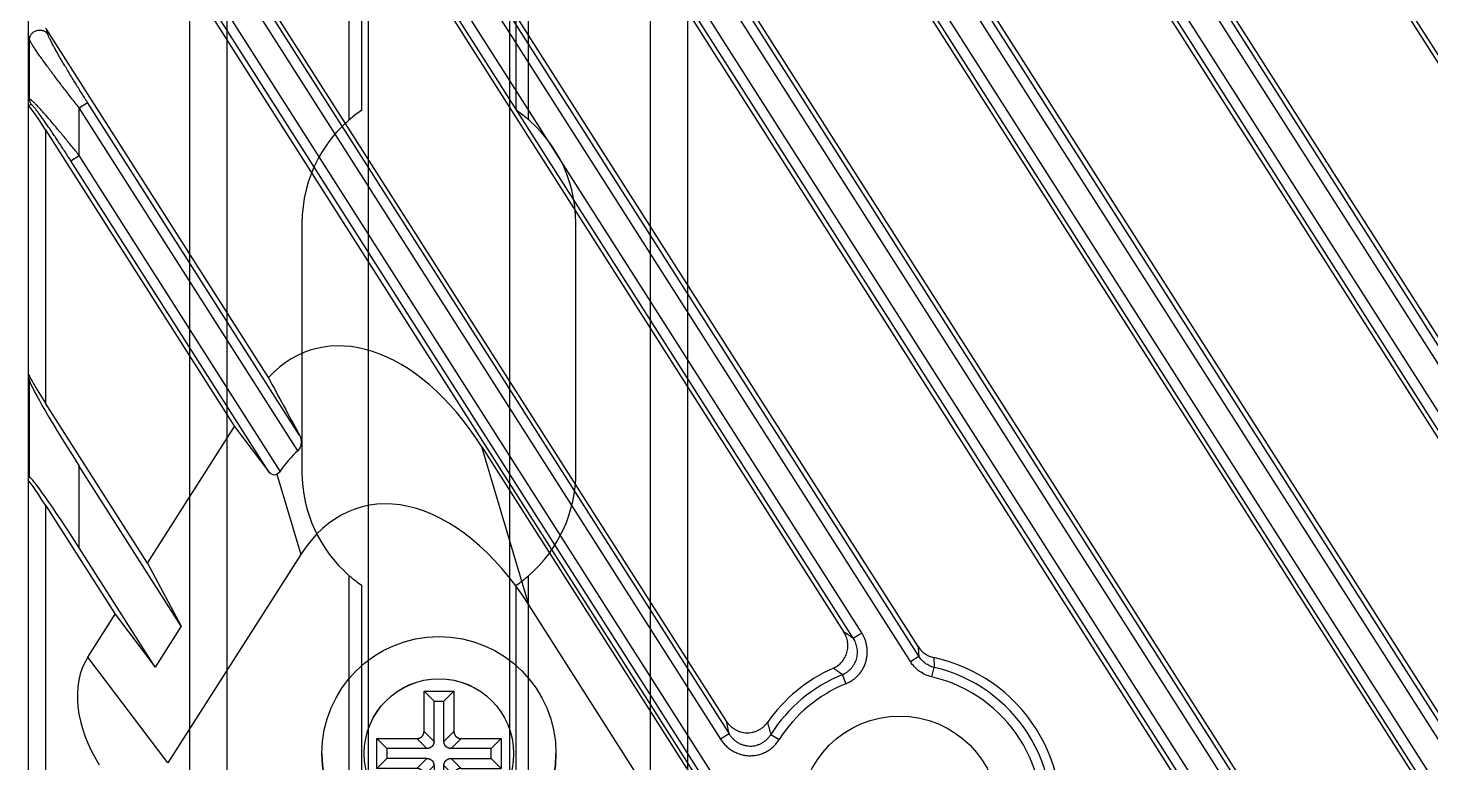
# Model space of a CAD drawing. Header units: millimetres. Extents: x 620 to 19791, y 2539 to 6969.
# Drawn here: x 14027 to 14083.3, y 4838.7 to 4868.2 of the extents above; entities that cross this region are included whole.
import ezdxf

# ---------------------------------------------------------------- set-up
doc = ezdxf.new("R2010")
doc.units = ezdxf.units.MM
doc.layers.add('02___PRT_ALL_AXES', color=7, linetype='Continuous')
doc.layers.add('1轮廓线', color=7, linetype='Continuous', lineweight=25)

# ---------------------------------------------------------------- blocks, each defined once
blk = doc.blocks.new('DTGFH')
at = {"color": 7, "linetype": 'Continuous'}
for p, q in [((8801.048, 4441.2), (8801.048, 4104.2)), ((8801.748, 4246.702), (8892.405, 4104.4)), ((8891.901, 4105.537), (8802.764, 4245.456)), ((8885.409, 4104.4), (8806.131, 4228.842)), ((8884.19, 4105.966), (8807.745, 4225.96)), ((8883.854, 4105.752), (8807.409, 4225.746)), ((8805.883, 4225.137), (8882.8, 4104.4)), ((8882.297, 4105.537), (8807.073, 4223.616)), ((8882.633, 4105.752), (8807.409, 4223.83)), ((8875.805, 4104.4), (8806.131, 4213.767)), ((8874.25, 4105.752), (8807.409, 4210.671)), ((8874.586, 4105.966), (8807.745, 4210.885)), ((8805.883, 4210.062), (8873.196, 4104.4)), ((8872.693, 4105.537), (8807.073, 4208.54)), ((8873.029, 4105.752), (8807.409, 4208.755)), ((8866.201, 4104.4), (8806.131, 4198.691)), ((8805.459, 4195.652), (8863.592, 4104.4)), ((8864.646, 4105.752), (8807.409, 4195.595)), ((8864.982, 4105.966), (8807.745, 4195.809)), ((8863.425, 4105.752), (8807.409, 4193.679)), ((8863.089, 4105.537), (8807.073, 4193.465)), ((8836.786, 4135.497), (8801.783, 4190.441)), ((8836.814, 4135.105), (8803.436, 4187.498)), ((8836.478, 4134.891), (8803.1, 4187.284)), ((8801.748, 4186.4), (8833.81, 4136.074)), ((8834.524, 4136.042), (8803.1, 4185.368)), ((8834.188, 4135.827), (8802.764, 4185.154)), ((8829.09, 4132.502), (8801.783, 4175.365)), ((8803.436, 4172.423), (8829.197, 4131.987)), ((8803.1, 4172.209), (8828.861, 4131.773)), ((8844.384, 4104.4), (8801.748, 4171.325)), ((8802.764, 4170.079), (8843.881, 4105.537)), ((8803.1, 4170.293), (8844.217, 4105.752)), ((8801.107, 4159.873), (8801.048, 4160.076)), ((8801.107, 4157.482), (8801.107, 4159.873)), ((8801.842, 4160.087), (8801.783, 4160.29)), ((8810.697, 4146.297), (8801.783, 4160.29)), ((8801.107, 4157.482), (8801.048, 4157.464)), ((8801.061, 4157.236), (8801.17, 4157.268)), ((8803.1, 4157.134), (8803.436, 4157.348)), ((8803.1, 4155.218), (8803.1, 4157.134)), ((8811.875, 4143.359), (8803.1, 4157.134)), ((8811.94, 4143.999), (8803.436, 4157.348)), ((8801.748, 4156.25), (8801.748, 4145.269)), ((8801.748, 4156.25), (8809.343, 4144.328)), ((8802.764, 4155.003), (8803.1, 4155.218)), ((8810.72, 4142.515), (8802.764, 4155.003)), ((8811.175, 4142.543), (8803.1, 4155.218)), ((8801.048, 4146.368), (8801.107, 4146.165)), ((8801.107, 4142.29), (8801.107, 4146.165)), ((8805.845, 4138.838), (8801.748, 4145.269)), ((8805.845, 4138.838), (8809.343, 4144.328)), ((8809.343, 4144.328), (8810.72, 4142.515)), ((8819.275, 4143.51), (8833.826, 4120.67)), ((8821.161, 4137.164), (8819.275, 4143.51)), ((8807.198, 4136.308), (8803.1, 4142.74)), ((8803.1, 4139.46), (8803.1, 4142.74)), ((8811.043, 4142.42), (8812.001, 4139.195)), ((8801.048, 4142.273), (8801.107, 4142.29)), ((8801.748, 4141.174), (8804.541, 4136.79)), ((8801.748, 4141.174), (8801.748, 4129.474)), ((8806.153, 4134.667), (8803.1, 4139.46)), ((8812.001, 4139.195), (8806.666, 4130.82)), ((8805.845, 4138.838), (8807.198, 4136.308)), ((8803.443, 4135.066), (8804.541, 4136.79)), ((8804.541, 4136.79), (8806.153, 4134.667)), ((8831.953, 4120.223), (8821.161, 4137.164)), ((8807.198, 4136.308), (8806.153, 4134.667)), ((8834.188, 4135.827), (8834.524, 4136.042)), ((8806.666, 4130.82), (8803.443, 4135.066)), ((8836.478, 4134.891), (8836.814, 4135.105)), ((8837.344, 4134.275), (8837.433, 4134.659)), ((8837.419, 4135.054), (8837.433, 4134.659)), ((8833.741, 4134.366), (8833.89, 4134.001)), ((8829.197, 4131.987), (8828.861, 4131.773)), ((8830.876, 4131.966), (8831.209, 4131.756))]:
    blk.add_line(p, q, dxfattribs=at)
for centre, radius in [((8817.548, 4131.2), 3), ((8836.048, 4128.7), 4)]:
    blk.add_circle(centre, radius, dxfattribs=at)
for centre, radius, start, end in [((8801.509, 4157.483), 0.402, 180.1282, 212.3718), ((8803.212, 4088.722), 56.378, 56.6713, 57.1308), ((8969.978, 4144.907), 133.524, 184.04112, 184.20977), ((8836.048, 4128.7), 6.5, 114.1626, 144.7775), ((8813.909, 4108.266), 32.78, 52.7708, 53.5427), ((8836.048, 4128.7), 6.5, 347.1762, 77.8238), ((8836.048, 4128.7), 6.117, 348.0813, 76.9187), ((8836.048, 4128.7), 6.117, 112.1573, 147.7289), ((8836.048, 4128.7), 5.724, 112.1573, 147.7289), ((8836.048, 4128.7), 5.724, 348.0813, 76.9187), ((8867.324, 4140.169), 38.996, 191.338, 192.1117), ((8857.13, 4139.705), 27.371, 195.3731, 196.4236)]:
    blk.add_arc(centre, radius, start, end, dxfattribs=at)
for centre, major_axis, ratio, start_param, end_param in [((8801.45, 4160.065), (-0.117, 0.402), 0.954439, -1.274405, -1.134443), ((8801.748, 4156.136), (-0.698, 1.104), 0.046753, -1.496981, -0.118001), ((8815.294, 4137.876), (-2.835, 9.544), 0.602666, -1.127854, 0.341339), ((8801.748, 4145.383), (-0.698, 1.104), 0.046753, 0.073815, 1.644612), ((8803.1, 4143.066), (-1.995, 3.155), 0.046753, 0.161082, 1.644612), ((8814.411, 4140.85), (-13.636, 24.957), 0.023371, 1.337982, 1.431485), ((8816.237, 4134.703), (-2.835, 9.544), 0.602666, 0.29007, 0.4519), ((8810.935, 4142.918), (0, 0.526), 0.63707, -3.839724, -2.813643), ((8801.748, 4141.06), (-0.698, 1.104), 0.046753, -1.496981, 0.073815), ((8803.1, 4139.134), (-1.995, 3.155), 0.046753, -1.496981, -0.013451), ((8817.179, 4131.53), (-2.835, 9.544), 0.602666, -1.127854, 0.481922), ((8806.599, 4132.125), (-2.652, 3.493), 0.684108, 0.247768, 1.451017)]:
    blk.add_ellipse(centre, major_axis=major_axis, ratio=ratio, start_param=start_param, end_param=end_param, dxfattribs=at)
for points, knots in [([(8801.107, 4159.873), (8801.108, 4159.894), (8801.112, 4159.935), (8801.129, 4159.994), (8801.155, 4160.051), (8801.19, 4160.103), (8801.233, 4160.149), (8801.283, 4160.188), (8801.339, 4160.219), (8801.399, 4160.241), (8801.461, 4160.255), (8801.525, 4160.258), (8801.588, 4160.252), (8801.649, 4160.236), (8801.706, 4160.211), (8801.759, 4160.178), (8801.805, 4160.136), (8801.831, 4160.104), (8801.842, 4160.087)], [0, 0, 0, 0, 0.061113, 0.122614, 0.184534, 0.246921, 0.309743, 0.372936, 0.436398, 0.5, 0.563602, 0.627064, 0.690257, 0.753079, 0.815466, 0.877386, 0.938887, 1, 1, 1, 1]), ([(8803.1, 4157.134), (8802.993, 4157.267), (8802.783, 4157.534), (8802.473, 4157.933), (8802.221, 4158.263), (8802.025, 4158.523), (8801.885, 4158.713), (8801.749, 4158.898), (8801.62, 4159.076), (8801.5, 4159.247), (8801.389, 4159.407), (8801.305, 4159.532), (8801.245, 4159.625), (8801.206, 4159.687), (8801.173, 4159.744), (8801.145, 4159.794), (8801.126, 4159.831), (8801.114, 4159.856), (8801.109, 4159.868), (8801.107, 4159.873)], [0, 0, 0, 0, 0.151037, 0.300586, 0.447016, 0.518439, 0.588237, 0.655992, 0.721178, 0.783101, 0.840848, 0.893205, 0.916879, 0.938573, 0.958018, 0.974928, 0.989013, 0.994909, 1, 1, 1, 1]), ([(8803.436, 4157.348), (8803.353, 4157.477), (8803.19, 4157.736), (8802.949, 4158.123), (8802.753, 4158.444), (8802.6, 4158.698), (8802.489, 4158.885), (8802.381, 4159.068), (8802.277, 4159.247), (8802.178, 4159.42), (8802.087, 4159.585), (8802.016, 4159.716), (8801.965, 4159.815), (8801.931, 4159.882), (8801.901, 4159.944), (8801.876, 4159.999), (8801.858, 4160.04), (8801.848, 4160.069), (8801.844, 4160.081), (8801.842, 4160.087)], [0, 0, 0, 0, 0.145071, 0.289149, 0.431131, 0.500908, 0.569567, 0.636803, 0.702211, 0.76523, 0.825074, 0.880596, 0.906233, 0.930094, 0.951832, 0.971044, 0.987264, 0.994099, 1, 1, 1, 1]), ([(8801.048, 4157.234), (8801.048, 4157.235), (8801.048, 4157.237), (8801.049, 4157.239), (8801.05, 4157.24), (8801.052, 4157.24), (8801.054, 4157.24), (8801.056, 4157.239), (8801.058, 4157.238), (8801.06, 4157.237), (8801.061, 4157.236)], [0, 0, 0, 0, 0.134285, 0.239811, 0.32531, 0.408071, 0.508221, 0.637767, 0.801257, 1, 1, 1, 1]), ([(8803.1, 4155.218), (8803, 4155.343), (8802.849, 4155.53), (8802.648, 4155.778), (8802.498, 4155.962), (8802.348, 4156.142), (8802.2, 4156.32), (8802.054, 4156.492), (8801.911, 4156.66), (8801.772, 4156.819), (8801.639, 4156.97), (8801.532, 4157.088), (8801.451, 4157.176), (8801.394, 4157.235), (8801.341, 4157.29), (8801.292, 4157.339), (8801.247, 4157.382), (8801.207, 4157.418), (8801.178, 4157.443), (8801.157, 4157.459), (8801.143, 4157.468), (8801.132, 4157.475), (8801.122, 4157.479), (8801.114, 4157.482), (8801.109, 4157.482), (8801.107, 4157.482)], [0, 0, 0, 0, 0.159125, 0.238223, 0.316727, 0.394381, 0.470878, 0.545834, 0.61877, 0.689065, 0.755896, 0.818173, 0.847169, 0.874456, 0.899785, 0.922889, 0.943475, 0.96125, 0.975933, 0.982041, 0.987297, 0.991693, 0.995234, 0.997964, 1, 1, 1, 1]), ([(8802.764, 4155.003), (8802.688, 4155.123), (8802.573, 4155.302), (8802.419, 4155.538), (8802.304, 4155.715), (8802.189, 4155.889), (8802.074, 4156.061), (8801.96, 4156.23), (8801.848, 4156.395), (8801.737, 4156.555), (8801.63, 4156.708), (8801.542, 4156.83), (8801.474, 4156.922), (8801.426, 4156.986), (8801.38, 4157.046), (8801.337, 4157.101), (8801.297, 4157.149), (8801.266, 4157.185), (8801.244, 4157.21), (8801.229, 4157.226), (8801.215, 4157.239), (8801.203, 4157.25), (8801.192, 4157.259), (8801.184, 4157.264), (8801.179, 4157.266), (8801.175, 4157.268), (8801.172, 4157.268), (8801.17, 4157.268)], [0, 0, 0, 0, 0.153079, 0.229318, 0.305164, 0.380451, 0.454965, 0.528436, 0.600519, 0.670738, 0.738434, 0.802663, 0.833068, 0.862042, 0.889307, 0.914531, 0.937321, 0.957232, 0.96596, 0.973791, 0.980669, 0.986547, 0.991394, 0.995199, 0.996723, 0.998012, 1, 1, 1, 1]), ([(8811.94, 4143.999), (8811.964, 4143.954), (8812.004, 4143.853), (8812.019, 4143.717), (8812.008, 4143.604), (8811.983, 4143.517), (8811.94, 4143.432), (8811.899, 4143.382), (8811.875, 4143.359)], [0, 0, 0, 0, 0.227078, 0.464087, 0.589087, 0.719873, 0.857282, 1, 1, 1, 1]), ([(8811.175, 4142.543), (8811.157, 4142.517), (8811.118, 4142.47), (8811.069, 4142.434), (8811.043, 4142.42)], [0, 0, 0, 0, 0.513569, 1, 1, 1, 1]), ([(8833.388, 4134.631), (8833.453, 4134.66), (8833.576, 4134.732), (8833.734, 4134.878), (8833.857, 4135.054), (8833.938, 4135.253), (8833.975, 4135.464), (8833.966, 4135.679), (8833.912, 4135.886), (8833.848, 4136.014), (8833.81, 4136.074)], [0, 0, 0, 0, 0.125002, 0.249996, 0.374989, 0.499982, 0.624978, 0.749979, 0.874984, 1, 1, 1, 1]), ([(8833.741, 4134.366), (8833.775, 4134.379), (8833.841, 4134.41), (8833.935, 4134.467), (8834.022, 4134.534), (8834.101, 4134.61), (8834.17, 4134.695), (8834.23, 4134.787), (8834.279, 4134.885), (8834.316, 4134.988), (8834.341, 4135.095), (8834.355, 4135.204), (8834.356, 4135.313), (8834.341, 4135.459), (8834.294, 4135.636), (8834.228, 4135.766), (8834.188, 4135.827)], [0, 0, 0, 0, 0.062516, 0.125059, 0.18761, 0.250176, 0.312748, 0.375323, 0.437895, 0.500458, 0.56301, 0.625545, 0.688062, 0.750558, 0.875309, 1, 1, 1, 1]), ([(8833.89, 4134.001), (8833.937, 4134.02), (8834.029, 4134.064), (8834.159, 4134.144), (8834.279, 4134.237), (8834.389, 4134.344), (8834.486, 4134.462), (8834.569, 4134.59), (8834.637, 4134.727), (8834.69, 4134.87), (8834.727, 4135.018), (8834.747, 4135.17), (8834.751, 4135.322), (8834.737, 4135.474), (8834.708, 4135.624), (8834.662, 4135.77), (8834.602, 4135.91), (8834.552, 4135.999), (8834.524, 4136.042)], [0, 0, 0, 0, 0.062496, 0.125, 0.187497, 0.249996, 0.312495, 0.374993, 0.437492, 0.499991, 0.56249, 0.624989, 0.687489, 0.749989, 0.81249, 0.874989, 0.9375, 1, 1, 1, 1]), ([(8836.786, 4135.497), (8836.821, 4135.442), (8836.903, 4135.337), (8837.054, 4135.207), (8837.228, 4135.109), (8837.355, 4135.068), (8837.419, 4135.054)], [0, 0, 0, 0, 0.250015, 0.500013, 0.750005, 1, 1, 1, 1]), ([(8837.433, 4134.659), (8837.37, 4134.674), (8837.245, 4134.717), (8837.076, 4134.816), (8836.929, 4134.946), (8836.849, 4135.05), (8836.814, 4135.105)], [0, 0, 0, 0, 0.250152, 0.500188, 0.750122, 1, 1, 1, 1]), ([(8837.344, 4134.275), (8837.255, 4134.296), (8837.082, 4134.354), (8836.845, 4134.491), (8836.639, 4134.671), (8836.527, 4134.815), (8836.478, 4134.891)], [0, 0, 0, 0, 0.249994, 0.49997, 0.749958, 1, 1, 1, 1]), ([(8829.09, 4132.502), (8829.111, 4132.468), (8829.159, 4132.402), (8829.242, 4132.312), (8829.334, 4132.232), (8829.436, 4132.165), (8829.545, 4132.109), (8829.66, 4132.068), (8829.779, 4132.041), (8829.901, 4132.029), (8830.023, 4132.032), (8830.144, 4132.05), (8830.261, 4132.084), (8830.374, 4132.131), (8830.479, 4132.193), (8830.577, 4132.267), (8830.664, 4132.352), (8830.715, 4132.416), (8830.738, 4132.449)], [0, 0, 0, 0, 0.062496, 0.125005, 0.187502, 0.250003, 0.312503, 0.375004, 0.437504, 0.500003, 0.562502, 0.625002, 0.687501, 0.75, 0.8125, 0.874996, 0.937504, 1, 1, 1, 1]), ([(8828.861, 4131.773), (8828.892, 4131.723), (8828.961, 4131.629), (8829.08, 4131.5), (8829.214, 4131.386), (8829.361, 4131.29), (8829.519, 4131.213), (8829.685, 4131.156), (8829.857, 4131.12), (8830.032, 4131.107), (8830.207, 4131.116), (8830.38, 4131.148), (8830.548, 4131.201), (8830.706, 4131.276), (8830.855, 4131.371), (8830.99, 4131.483), (8831.109, 4131.612), (8831.178, 4131.707), (8831.209, 4131.756)], [0, 0, 0, 0, 0.062501, 0.125004, 0.187504, 0.250005, 0.312504, 0.375003, 0.437502, 0.5, 0.562497, 0.624995, 0.687493, 0.749992, 0.812491, 0.874991, 0.937497, 1, 1, 1, 1]), ([(8829.197, 4131.987), (8829.219, 4131.951), (8829.268, 4131.883), (8829.352, 4131.789), (8829.447, 4131.706), (8829.551, 4131.635), (8829.664, 4131.578), (8829.783, 4131.535), (8829.906, 4131.507), (8830.032, 4131.496), (8830.159, 4131.502), (8830.283, 4131.524), (8830.404, 4131.563), (8830.518, 4131.617), (8830.624, 4131.686), (8830.72, 4131.768), (8830.805, 4131.862), (8830.854, 4131.931), (8830.876, 4131.966)], [0, 0, 0, 0, 0.06236, 0.124747, 0.187159, 0.249602, 0.312077, 0.374583, 0.437117, 0.499674, 0.562246, 0.624826, 0.687404, 0.74997, 0.812518, 0.87504, 0.937538, 1, 1, 1, 1])]:
    blk.add_open_spline(points, degree=3, knots=knots, dxfattribs=at)
blk = doc.blocks.new('*U116')
blk.add_blockref('DTGFH', (-9101.048, -4276.2))
blk = doc.blocks.new('*U117')
at = {"color": 0, "linetype": 'ByBlock', "lineweight": -2, "transparency": 16777216}
blk.add_blockref('*U116', (0, 1012.5), dxfattribs=at)
blk = doc.blocks.new('rygj')
at = {"color": 114, "linetype": 'Continuous', "true_color": 0x139b48}
for p, q in [((4442.055, 3171.646), (5101.055, 3171.646)), ((4442.055, 3170.146), (5101.055, 3170.146)), ((4490.855, 3167.146), (4480.855, 3167.146)), ((4495.013, 3165.246), (5068.697, 3165.246)), ((4495.398, 3164.746), (5068.312, 3164.746)), ((4495.398, 3158.546), (5068.312, 3158.546)), ((4495.013, 3158.046), (5068.697, 3158.046)), ((4480.855, 3156.146), (4490.855, 3156.146)), ((4442.055, 3153.146), (5101.055, 3153.146)), ((4442.055, 3151.646), (5101.055, 3151.646))]:
    blk.add_line(p, q, dxfattribs=at)
for centre, start, end in [((4480.855, 3161.646), 90, 139.1148), ((4490.855, 3161.646), 34.3077, 90), ((4490.855, 3161.646), 270, 325.6923), ((4480.855, 3161.646), 220.8852, 270)]:
    blk.add_arc(centre, 5.5, start, end, dxfattribs=at)
at = {"layer": '02___PRT_ALL_AXES', "color": 114, "linetype": 'Continuous', "true_color": 0x139b48}
for p, q in [((4464.013, 3165.246), (4476.697, 3165.246)), ((4464.398, 3164.746), (4476.312, 3164.746)), ((5068.145, 3164.485), (4464.566, 3164.485)), ((5068.145, 3158.807), (4464.566, 3158.807)), ((4464.398, 3158.546), (4476.312, 3158.546)), ((4464.013, 3158.046), (4476.697, 3158.046))]:
    blk.add_line(p, q, dxfattribs=at)
for start, end in [(139.1148, 145.6923), (214.3077, 220.8852)]:
    blk.add_arc((4480.855, 3161.646), 5.5, start, end, dxfattribs=at)
blk = doc.blocks.new('ETDHFN')
at = {"layer": '1轮廓线', "linetype": 'Continuous', "lineweight": 25}
for p, q in [((8841.41, 4025.552), (8841.812, 4025.15)), ((8841.41, 4023.942), (8841.41, 4025.552)), ((8841.41, 4025.552), (8842.61, 4025.552)), ((8842.61, 4025.552), (8842.208, 4025.15)), ((8842.61, 4025.552), (8842.61, 4023.942)), ((8841.812, 4025.15), (8842.208, 4025.15)), ((8841.812, 4023.54), (8841.812, 4025.15)), ((8842.208, 4023.54), (8842.208, 4025.15)), ((8839.51, 4023.652), (8839.912, 4023.25)), ((8839.51, 4022.452), (8839.51, 4023.652)), ((8839.51, 4023.652), (8841.12, 4023.652)), ((8842.9, 4023.652), (8844.51, 4023.652)), ((8844.51, 4023.652), (8844.108, 4023.25)), ((8844.51, 4023.652), (8844.51, 4022.452)), ((8839.912, 4023.25), (8839.912, 4022.854)), ((8841.522, 4023.25), (8839.912, 4023.25)), ((8844.108, 4023.25), (8842.498, 4023.25)), ((8844.108, 4022.854), (8844.108, 4023.25)), ((8839.51, 4022.452), (8839.912, 4022.854)), ((8841.12, 4022.452), (8839.51, 4022.452)), ((8841.522, 4022.854), (8839.912, 4022.854)), ((8841.812, 4022.564), (8841.812, 4020.954)), ((8842.208, 4020.954), (8842.208, 4022.564)), ((8842.498, 4022.854), (8844.108, 4022.854)), ((8842.9, 4022.452), (8844.51, 4022.452)), ((8844.51, 4022.452), (8844.108, 4022.854)), ((8841.41, 4020.552), (8841.41, 4022.162)), ((8842.61, 4022.162), (8842.61, 4020.552)), ((8841.41, 4020.552), (8841.812, 4020.954)), ((8841.812, 4020.954), (8842.208, 4020.954)), ((8842.61, 4020.552), (8842.208, 4020.954)), ((8842.61, 4020.552), (8841.41, 4020.552))]:
    blk.add_line(p, q, dxfattribs=at)
at = {"layer": '1轮廓线', "linetype": 'Continuous', "lineweight": 13}
for p, q in [((8841.12, 4023.652), (8841.522, 4023.25)), ((8841.41, 4023.942), (8841.812, 4023.54)), ((8842.61, 4023.942), (8842.208, 4023.54)), ((8842.9, 4023.652), (8842.498, 4023.25)), ((8841.12, 4022.452), (8841.522, 4022.854)), ((8841.41, 4022.162), (8841.812, 4022.564)), ((8842.61, 4022.162), (8842.208, 4022.564)), ((8842.9, 4022.452), (8842.498, 4022.854))]:
    blk.add_line(p, q, dxfattribs=at)
at = {"layer": '1轮廓线', "linetype": 'Continuous', "lineweight": 25}
for radius in [4.7, 3]:
    blk.add_circle((8842.01, 4023.052), radius, dxfattribs=at)
blk.add_arc((8842.01, 4023.052), 4.7, 180, 0, dxfattribs=at)
for points in [[(8841.12, 4023.652), (8841.184, 4023.652), (8841.24, 4023.677), (8841.288, 4023.698), (8841.326, 4023.736), (8841.362, 4023.772), (8841.385, 4023.822), (8841.41, 4023.877), (8841.41, 4023.942)], [(8841.812, 4023.54), (8841.812, 4023.476), (8841.787, 4023.42), (8841.766, 4023.372), (8841.728, 4023.334), (8841.692, 4023.298), (8841.642, 4023.275), (8841.587, 4023.25), (8841.522, 4023.25)], [(8842.498, 4023.25), (8842.434, 4023.25), (8842.378, 4023.275), (8842.33, 4023.296), (8842.292, 4023.334), (8842.256, 4023.37), (8842.233, 4023.42), (8842.208, 4023.475), (8842.208, 4023.54)], [(8842.61, 4023.942), (8842.61, 4023.878), (8842.635, 4023.822), (8842.656, 4023.773), (8842.694, 4023.736), (8842.73, 4023.699), (8842.78, 4023.677), (8842.835, 4023.652), (8842.9, 4023.652)], [(8841.41, 4022.162), (8841.41, 4022.226), (8841.385, 4022.282), (8841.364, 4022.33), (8841.326, 4022.368), (8841.29, 4022.404), (8841.24, 4022.427), (8841.185, 4022.452), (8841.12, 4022.452)], [(8841.522, 4022.854), (8841.586, 4022.854), (8841.642, 4022.829), (8841.69, 4022.808), (8841.728, 4022.77), (8841.764, 4022.734), (8841.787, 4022.684), (8841.812, 4022.629), (8841.812, 4022.564)], [(8842.208, 4022.564), (8842.208, 4022.628), (8842.233, 4022.684), (8842.254, 4022.732), (8842.292, 4022.77), (8842.328, 4022.806), (8842.378, 4022.829), (8842.433, 4022.854), (8842.498, 4022.854)], [(8842.9, 4022.452), (8842.836, 4022.452), (8842.78, 4022.427), (8842.732, 4022.406), (8842.694, 4022.368), (8842.658, 4022.332), (8842.635, 4022.282), (8842.61, 4022.227), (8842.61, 4022.162)]]:
    blk.add_open_spline(points, degree=2, knots=[0, 0, 0, 0.25, 0.25, 0.5, 0.5, 0.75, 0.75, 1, 1, 1], dxfattribs=at)
blk = doc.blocks.new('ryfh')
at = {"rotation": 90}
blk.add_blockref('rygj', (11445.273, 369.859), dxfattribs=at)
blk.add_blockref('ETDHFN', (-558.383, 816.362))

msp = doc.modelspace()

# ---------------------------------------------------------------- block references
for name, p in [('*U117', (14326.96016, 3971.56341)), ('ryfh', (5759.83352, -0.35097))]:
    msp.add_blockref(name, p)

doc.saveas('drawing.dxf')
